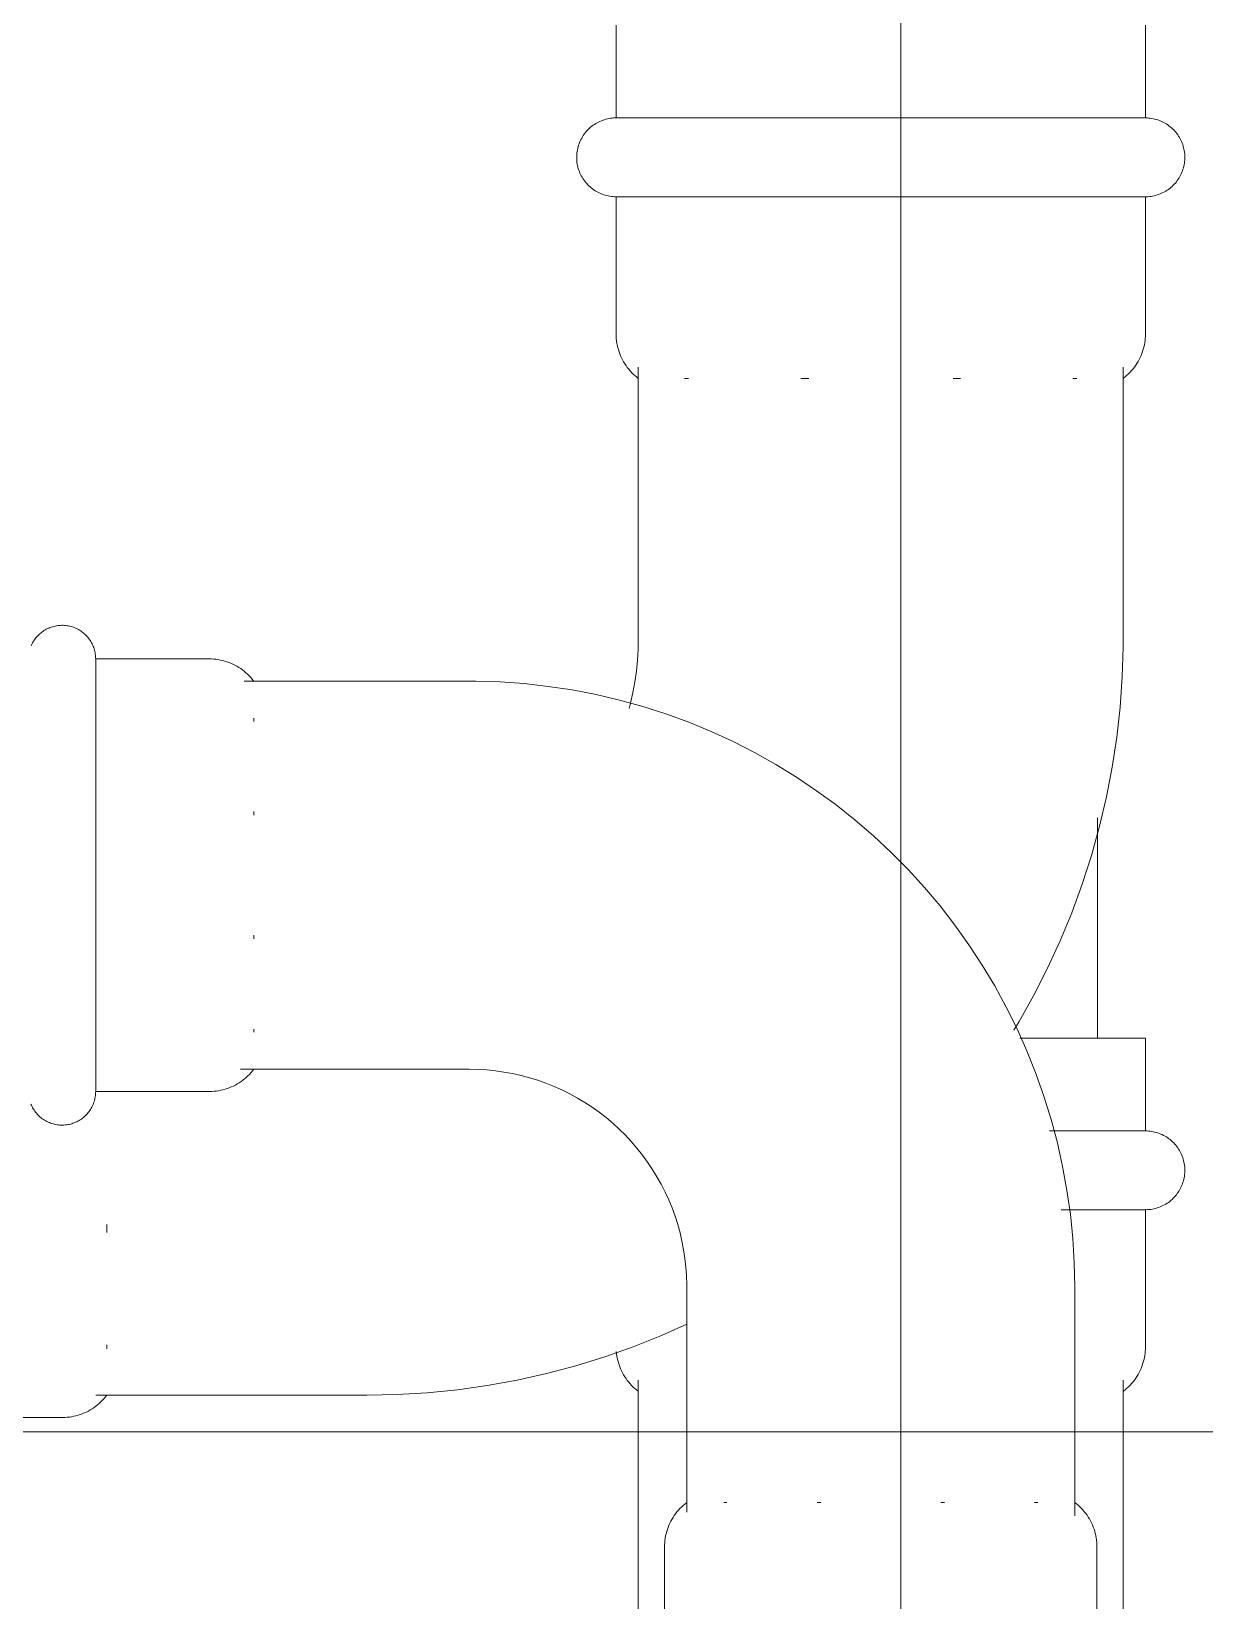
# Model space of a CAD drawing. Header units: inches. Extents: x -3299 to -2222, y -94 to 482.
# Drawn here: x -2360.26 to -2354.51, y 248.18 to 255.87 of the extents above; entities that cross this region are included whole.
import ezdxf

# ---------------------------------------------------------------- set-up
doc = ezdxf.new("R2010")
doc.units = ezdxf.units.IN
doc.header["$MEASUREMENT"] = 0
for name, color, linetype, lineweight in [('P-PIPE', 3, 'Continuous', 9), ('P-PIPE-IDEN', 2, 'Continuous', 9), ('S-GRID', 1, 'Continuous', 9)]:
    doc.layers.add(name, color=color, linetype=linetype, lineweight=lineweight)

# ---------------------------------------------------------------- blocks, each defined once
blk = doc.blocks.new('Victaulic-VicPress316-Elbow 90-45deg Style P568_P571 - Standard-V48-PLG_ ROOF LEVEL')
at = {"layer": 'P-PIPE'}
for p, q in [((-2359.3878, 252.7941), (-2359.9443, 252.7941)), ((-2358.1141, 252.6851), (-2359.2177, 252.6851)), ((-2359.235, 250.7851), (-2358.1141, 250.7851)), ((-2359.9443, 250.6761), (-2359.3878, 250.6761)), ((-2357.0488, 249.7199), (-2357.0488, 248.6163)), ((-2355.1488, 248.599), (-2355.1488, 249.7199)), ((-2356.8521, 248.6641), (-2356.8674, 248.6641)), ((-2356.3924, 248.6641), (-2356.411, 248.6641)), ((-2355.7866, 248.6641), (-2355.8052, 248.6641)), ((-2355.3302, 248.6641), (-2355.3455, 248.6641)), ((-2357.1578, 248.4461), (-2357.1578, 247.8896)), ((-2355.0398, 247.8896), (-2355.0398, 248.4461))]:
    blk.add_line(p, q, dxfattribs=at)
at = {"layer": 'P-PIPE', "flags": 128}
for points in [[(-2360.2603, 252.8582), (-2360.2576, 252.8642), (-2360.2547, 252.8701), (-2360.2516, 252.8759), (-2360.2482, 252.8815), (-2360.2446, 252.887), (-2360.2408, 252.8924), (-2360.2367, 252.8976), (-2360.2325, 252.9026), (-2360.2281, 252.9075), (-2360.2234, 252.9121), (-2360.2186, 252.9166), (-2360.2136, 252.9209), (-2360.2085, 252.925), (-2360.2032, 252.9289), (-2360.1977, 252.9326), (-2360.1921, 252.936), (-2360.1863, 252.9392), (-2360.1805, 252.9422), (-2360.1745, 252.945), (-2360.1684, 252.9475), (-2360.1622, 252.9497), (-2360.156, 252.9517), (-2360.1496, 252.9535), (-2360.1432, 252.955), (-2360.1368, 252.9562), (-2360.1303, 252.9572), (-2360.1237, 252.958), (-2360.1172, 252.9584), (-2360.1106, 252.9586), (-2360.104, 252.9586), (-2360.0974, 252.9582), (-2360.0909, 252.9577), (-2360.0844, 252.9568), (-2360.0779, 252.9557), (-2360.0714, 252.9543), (-2360.0651, 252.9527), (-2360.0588, 252.9508), (-2360.0525, 252.9487), (-2360.0464, 252.9463), (-2360.0404, 252.9437), (-2360.0344, 252.9409), (-2360.0286, 252.9378), (-2360.0229, 252.9344), (-2360.0174, 252.9309), (-2360.012, 252.9271), (-2360.0068, 252.9232), (-2360.0017, 252.919), (-2359.9968, 252.9146), (-2359.9921, 252.91), (-2359.9875, 252.9053), (-2359.9832, 252.9003), (-2359.979, 252.8952), (-2359.9751, 252.8899), (-2359.9714, 252.8845), (-2359.9679, 252.8789), (-2359.9646, 252.8732), (-2359.9615, 252.8674), (-2359.9587, 252.8615), (-2359.9561, 252.8554), (-2359.9538, 252.8492), (-2359.9517, 252.843), (-2359.9499, 252.8367), (-2359.9483, 252.8303), (-2359.947, 252.8238), (-2359.946, 252.8174), (-2359.9452, 252.8108), (-2359.9446, 252.8043), (-2359.9444, 252.7977), (-2359.9443, 252.7941)], [(-2359.9443, 250.6761), (-2359.9443, 250.677), (-2359.9443, 250.6795), (-2359.9443, 250.6838), (-2359.9443, 250.6897), (-2359.9443, 250.6972), (-2359.9443, 250.7065), (-2359.9443, 250.7174), (-2359.9443, 250.7299), (-2359.9443, 250.744), (-2359.9443, 250.7597), (-2359.9443, 250.777), (-2359.9443, 250.7958), (-2359.9443, 250.8161), (-2359.9443, 250.8379), (-2359.9443, 250.8611), (-2359.9443, 250.8857), (-2359.9443, 250.9117), (-2359.9443, 250.939), (-2359.9443, 250.9675), (-2359.9443, 250.9973), (-2359.9443, 251.0283), (-2359.9443, 251.0604), (-2359.9443, 251.0936), (-2359.9443, 251.1278), (-2359.9443, 251.163), (-2359.9443, 251.1991), (-2359.9443, 251.236), (-2359.9443, 251.2738), (-2359.9443, 251.3122), (-2359.9443, 251.3514), (-2359.9443, 251.3912), (-2359.9443, 251.4315), (-2359.9443, 251.4723), (-2359.9443, 251.5136), (-2359.9443, 251.5551), (-2359.9443, 251.597), (-2359.9443, 251.6391), (-2359.9443, 251.6814), (-2359.9443, 251.7237), (-2359.9443, 251.7661), (-2359.9443, 251.8084), (-2359.9443, 251.8506), (-2359.9443, 251.8926), (-2359.9443, 251.9343), (-2359.9443, 251.9757), (-2359.9443, 252.0168), (-2359.9443, 252.0574), (-2359.9443, 252.0975), (-2359.9443, 252.137), (-2359.9443, 252.1758), (-2359.9443, 252.214), (-2359.9443, 252.2514), (-2359.9443, 252.2879), (-2359.9443, 252.3236), (-2359.9443, 252.3584), (-2359.9443, 252.3921), (-2359.9443, 252.4248), (-2359.9443, 252.4564), (-2359.9443, 252.4868), (-2359.9443, 252.516), (-2359.9443, 252.544), (-2359.9443, 252.5707), (-2359.9443, 252.5961), (-2359.9443, 252.62), (-2359.9443, 252.6426), (-2359.9443, 252.6637), (-2359.9443, 252.6833), (-2359.9443, 252.7014), (-2359.9443, 252.718), (-2359.9443, 252.733), (-2359.9443, 252.7463), (-2359.9443, 252.7581), (-2359.9443, 252.7682), (-2359.9443, 252.7767), (-2359.9443, 252.7835), (-2359.9443, 252.7887), (-2359.9443, 252.7921), (-2359.9443, 252.7939), (-2359.9443, 252.7941)], [(-2359.9443, 252.7941), (-2359.9443, 252.7933), (-2359.9443, 252.7908), (-2359.9443, 252.7865), (-2359.9443, 252.7806), (-2359.9443, 252.773), (-2359.9443, 252.7638), (-2359.9443, 252.7529)], [(-2359.3878, 252.7941), (-2359.3769, 252.7939), (-2359.366, 252.7933), (-2359.3552, 252.7922), (-2359.3444, 252.7907), (-2359.3337, 252.7887), (-2359.323, 252.7863), (-2359.3125, 252.7835), (-2359.3021, 252.7803), (-2359.2918, 252.7767), (-2359.2817, 252.7726), (-2359.2717, 252.7682), (-2359.262, 252.7633), (-2359.2524, 252.7581), (-2359.2431, 252.7525), (-2359.234, 252.7465), (-2359.2251, 252.7402), (-2359.2165, 252.7335), (-2359.2081, 252.7265), (-2359.2001, 252.7192), (-2359.1923, 252.7115), (-2359.1849, 252.7035), (-2359.1778, 252.6953), (-2359.171, 252.6867), (-2359.1698, 252.6851)], [(-2355.1488, 249.7199), (-2355.1512, 249.8385), (-2355.1583, 249.9569), (-2355.1701, 250.0749), (-2355.1867, 250.1923), (-2355.2079, 250.309), (-2355.2338, 250.4247), (-2355.2643, 250.5393), (-2355.2993, 250.6527), (-2355.3389, 250.7645), (-2355.3829, 250.8746), (-2355.4313, 250.9829), (-2355.4839, 251.0892), (-2355.5408, 251.1933), (-2355.6017, 251.295), (-2355.6667, 251.3942), (-2355.7357, 251.4907), (-2355.8084, 251.5844), (-2355.8848, 251.6751), (-2355.9647, 251.7627), (-2356.0482, 251.847), (-2356.1349, 251.9279), (-2356.2248, 252.0053), (-2356.3177, 252.079), (-2356.4134, 252.149), (-2356.5119, 252.2151), (-2356.613, 252.2771), (-2356.7165, 252.3351), (-2356.8222, 252.3889), (-2356.9299, 252.4384), (-2357.0396, 252.4836), (-2357.151, 252.5244), (-2357.2639, 252.5606), (-2357.3782, 252.5924), (-2357.4936, 252.6195), (-2357.6101, 252.642), (-2357.7273, 252.6598), (-2357.8452, 252.6729), (-2357.9635, 252.6813), (-2358.0821, 252.685), (-2358.1141, 252.6851)], [(-2359.1698, 250.7851), (-2359.1765, 250.7766), (-2359.1836, 250.7682), (-2359.191, 250.7602), (-2359.1986, 250.7525), (-2359.2066, 250.7451), (-2359.2149, 250.738), (-2359.2235, 250.7313), (-2359.2323, 250.7249), (-2359.2414, 250.7188), (-2359.2507, 250.7132), (-2359.2602, 250.7079), (-2359.27, 250.7029), (-2359.2799, 250.6984), (-2359.29, 250.6943), (-2359.3002, 250.6906), (-2359.3106, 250.6873), (-2359.3211, 250.6844), (-2359.3317, 250.682), (-2359.3424, 250.6799), (-2359.3532, 250.6783), (-2359.3641, 250.6772), (-2359.3749, 250.6764), (-2359.3858, 250.6761), (-2359.3878, 250.6761)], [(-2358.1141, 250.7851), (-2358.0715, 250.7843), (-2358.0289, 250.7817), (-2357.9865, 250.7775), (-2357.9444, 250.7715), (-2357.9024, 250.7639), (-2357.8609, 250.7546), (-2357.8197, 250.7437), (-2357.779, 250.7311), (-2357.7388, 250.7169), (-2357.6992, 250.701), (-2357.6603, 250.6837), (-2357.6222, 250.6648), (-2357.5848, 250.6443), (-2357.5482, 250.6224), (-2357.5126, 250.5991), (-2357.4779, 250.5743), (-2357.4442, 250.5482), (-2357.4117, 250.5207), (-2357.3802, 250.492), (-2357.3499, 250.4621), (-2357.3208, 250.4309), (-2357.293, 250.3986), (-2357.2666, 250.3652), (-2357.2414, 250.3308), (-2357.2177, 250.2954), (-2357.1954, 250.2591), (-2357.1746, 250.222), (-2357.1552, 250.184), (-2357.1374, 250.1453), (-2357.1212, 250.1059), (-2357.1066, 250.0659), (-2357.0935, 250.0253), (-2357.0821, 249.9843), (-2357.0724, 249.9428), (-2357.0643, 249.9009), (-2357.0579, 249.8588), (-2357.0532, 249.8165), (-2357.0502, 249.774), (-2357.0489, 249.7314), (-2357.0488, 249.7199)], [(-2359.9443, 250.7122), (-2359.9443, 250.702), (-2359.9443, 250.6936), (-2359.9443, 250.6867), (-2359.9443, 250.6816), (-2359.9443, 250.6781), (-2359.9443, 250.6764), (-2359.9443, 250.6761)], [(-2359.9443, 250.6761), (-2359.9444, 250.6696), (-2359.9448, 250.663), (-2359.9455, 250.6564), (-2359.9464, 250.6499), (-2359.9476, 250.6435), (-2359.949, 250.637), (-2359.9507, 250.6307), (-2359.9527, 250.6244), (-2359.9549, 250.6182), (-2359.9573, 250.6121), (-2359.96, 250.6061), (-2359.9629, 250.6002), (-2359.9661, 250.5944), (-2359.9694, 250.5888), (-2359.973, 250.5833), (-2359.9769, 250.5779), (-2359.9809, 250.5727), (-2359.9851, 250.5677), (-2359.9896, 250.5628), (-2359.9942, 250.5581), (-2359.999, 250.5536), (-2360.004, 250.5494), (-2360.0092, 250.5453), (-2360.0145, 250.5414), (-2360.0199, 250.5377), (-2360.0255, 250.5343), (-2360.0313, 250.5311), (-2360.0371, 250.5281), (-2360.0431, 250.5253), (-2360.0492, 250.5228), (-2360.0554, 250.5206), (-2360.0617, 250.5185), (-2360.068, 250.5168), (-2360.0744, 250.5153), (-2360.0809, 250.514), (-2360.0874, 250.513), (-2360.0939, 250.5123), (-2360.1005, 250.5119), (-2360.107, 250.5116), (-2360.1136, 250.5117), (-2360.1202, 250.512), (-2360.1267, 250.5126), (-2360.1333, 250.5135), (-2360.1398, 250.5146), (-2360.1462, 250.5159), (-2360.1526, 250.5176), (-2360.1589, 250.5194), (-2360.1651, 250.5216), (-2360.1712, 250.5239), (-2360.1773, 250.5266), (-2360.1832, 250.5294), (-2360.189, 250.5325), (-2360.1947, 250.5358), (-2360.2002, 250.5394), (-2360.2056, 250.5431), (-2360.2109, 250.5471), (-2360.2159, 250.5513), (-2360.2208, 250.5557), (-2360.2256, 250.5603), (-2360.2301, 250.565), (-2360.2345, 250.57), (-2360.2386, 250.5751), (-2360.2425, 250.5803), (-2360.2463, 250.5858), (-2360.2498, 250.5913), (-2360.2531, 250.597), (-2360.2561, 250.6029), (-2360.2589, 250.6088), (-2360.2615, 250.6149)], [(-2357.1578, 248.4461), (-2357.1576, 248.457), (-2357.1569, 248.4679), (-2357.1559, 248.4788), (-2357.1543, 248.4896), (-2357.1524, 248.5003), (-2357.15, 248.5109), (-2357.1472, 248.5214), (-2357.144, 248.5319), (-2357.1403, 248.5421), (-2357.1363, 248.5523), (-2357.1319, 248.5622), (-2357.127, 248.572), (-2357.1218, 248.5815), (-2357.1162, 248.5909), (-2357.1102, 248.6), (-2357.1039, 248.6089), (-2357.0972, 248.6175), (-2357.0902, 248.6258), (-2357.0828, 248.6339), (-2357.0752, 248.6416), (-2357.0672, 248.6491), (-2357.0589, 248.6562), (-2357.0504, 248.6629), (-2357.0488, 248.6641)], [(-2355.1488, 248.6641), (-2355.1402, 248.6574), (-2355.1319, 248.6504), (-2355.1239, 248.643), (-2355.1162, 248.6353), (-2355.1088, 248.6273), (-2355.1017, 248.619), (-2355.0949, 248.6105), (-2355.0885, 248.6016), (-2355.0825, 248.5926), (-2355.0768, 248.5833), (-2355.0715, 248.5737), (-2355.0666, 248.564), (-2355.0621, 248.5541), (-2355.058, 248.544), (-2355.0543, 248.5337), (-2355.051, 248.5234), (-2355.0481, 248.5128), (-2355.0456, 248.5022), (-2355.0436, 248.4915), (-2355.042, 248.4807), (-2355.0409, 248.4699), (-2355.0401, 248.459), (-2355.0398, 248.4481), (-2355.0398, 248.4461)]]:
    blk.add_lwpolyline(points, dxfattribs=at)
at = {"layer": 'P-PIPE'}
for centre, major_axis, start_param, end_param in [((-2359.9443, 251.7351), (0, 1.059), 3.141593, 6.283185), ((-2359.1698, 251.7351), (0, 0.95), 5.628017, 5.654867), ((-2359.1698, 251.7351), (0, 0.95), 5.026548, 5.047282), ((-2359.1698, 251.7351), (0, 0.95), 4.377496, 4.39823), ((-2359.1698, 251.7351), (0, 0.95), 3.769911, 3.796761)]:
    blk.add_ellipse(centre, major_axis=major_axis, ratio=0.000023, start_param=start_param, end_param=end_param, dxfattribs=at)
blk = doc.blocks.new('Victaulic-VicPress316-Elbow 90-45deg Style P568_P571 - Standard-V51-PLG_ ROOF LEVEL')
at = {"layer": 'P-PIPE'}
for p, q in [((-2354.8023, 250.4833), (-2354.8023, 250.9373)), ((-2354.8023, 249.4263), (-2354.8023, 250.0973)), ((-2357.2863, 249.2627), (-2357.2863, 247.9346)), ((-2354.9113, 247.9346), (-2354.9113, 249.2627))]:
    blk.add_line(p, q, dxfattribs=at)
at = {"layer": 'P-PIPE', "flags": 128}
for points in [[(-2354.8023, 250.4833), (-2354.8034, 250.4833), (-2354.8065, 250.4833), (-2354.8116, 250.4833), (-2354.8189, 250.4833), (-2354.8282, 250.4833), (-2354.8395, 250.4833), (-2354.8528, 250.4833), (-2354.8681, 250.4833), (-2354.8854, 250.4833), (-2354.9047, 250.4833), (-2354.9258, 250.4833), (-2354.9488, 250.4833), (-2354.9737, 250.4833), (-2355.0003, 250.4833), (-2355.0288, 250.4833), (-2355.0589, 250.4833), (-2355.0907, 250.4833), (-2355.1241, 250.4833), (-2355.1591, 250.4833), (-2355.1955, 250.4833), (-2355.2334, 250.4833), (-2355.2727, 250.4833)], [(-2354.8464, 250.4833), (-2354.834, 250.4833), (-2354.8236, 250.4833), (-2354.8153, 250.4833), (-2354.809, 250.4833), (-2354.8048, 250.4833), (-2354.8026, 250.4833), (-2354.8023, 250.4833)], [(-2354.8023, 250.4833), (-2354.7946, 250.4831), (-2354.7869, 250.4827), (-2354.7792, 250.4819), (-2354.7716, 250.4808), (-2354.764, 250.4795), (-2354.7564, 250.4778), (-2354.749, 250.4758), (-2354.7416, 250.4735), (-2354.7343, 250.4709), (-2354.7272, 250.4681), (-2354.7201, 250.4649), (-2354.7132, 250.4615), (-2354.7064, 250.4578), (-2354.6998, 250.4538), (-2354.6933, 250.4496), (-2354.6871, 250.4451), (-2354.681, 250.4404), (-2354.6751, 250.4354), (-2354.6694, 250.4302), (-2354.6639, 250.4248), (-2354.6586, 250.4191), (-2354.6536, 250.4133), (-2354.6488, 250.4072), (-2354.6442, 250.401), (-2354.6399, 250.3946), (-2354.6359, 250.388), (-2354.6321, 250.3813), (-2354.6286, 250.3744), (-2354.6254, 250.3674), (-2354.6224, 250.3602), (-2354.6198, 250.353), (-2354.6174, 250.3456), (-2354.6154, 250.3382), (-2354.6136, 250.3307), (-2354.6121, 250.3231), (-2354.611, 250.3155), (-2354.6101, 250.3078), (-2354.6096, 250.3001), (-2354.6093, 250.2924), (-2354.6094, 250.2847), (-2354.6098, 250.277), (-2354.6105, 250.2693), (-2354.6115, 250.2616), (-2354.6128, 250.254), (-2354.6144, 250.2465), (-2354.6163, 250.239), (-2354.6185, 250.2316), (-2354.621, 250.2243), (-2354.6237, 250.2171), (-2354.6268, 250.21), (-2354.6302, 250.203), (-2354.6338, 250.1962), (-2354.6377, 250.1896), (-2354.6419, 250.1831), (-2354.6463, 250.1767), (-2354.6509, 250.1706), (-2354.6559, 250.1646), (-2354.661, 250.1589), (-2354.6664, 250.1533), (-2354.672, 250.148), (-2354.6777, 250.1429), (-2354.6837, 250.138), (-2354.6899, 250.1334), (-2354.6963, 250.129), (-2354.7028, 250.1249), (-2354.7095, 250.1211), (-2354.7164, 250.1175), (-2354.7233, 250.1142), (-2354.7304, 250.1112), (-2354.7377, 250.1085), (-2354.745, 250.106), (-2354.7524, 250.1039), (-2354.7599, 250.102), (-2354.7675, 250.1005), (-2354.7751, 250.0992), (-2354.7827, 250.0983), (-2354.7904, 250.0977), (-2354.7981, 250.0973), (-2354.8023, 250.0973)], [(-2355.2158, 250.0973), (-2355.1786, 250.0973), (-2355.1428, 250.0973), (-2355.1085, 250.0973), (-2355.0759, 250.0973), (-2355.0448, 250.0973), (-2355.0155, 250.0973), (-2354.9879, 250.0973), (-2354.962, 250.0973), (-2354.938, 250.0973), (-2354.9158, 250.0973), (-2354.8956, 250.0973), (-2354.8772, 250.0973), (-2354.8608, 250.0973), (-2354.8464, 250.0973), (-2354.834, 250.0973), (-2354.8236, 250.0973), (-2354.8153, 250.0973), (-2354.809, 250.0973), (-2354.8048, 250.0973), (-2354.8026, 250.0973), (-2354.8023, 250.0973)], [(-2354.8023, 250.0973), (-2354.8034, 250.0973), (-2354.8065, 250.0973), (-2354.8116, 250.0973), (-2354.8189, 250.0973), (-2354.8282, 250.0973), (-2354.8395, 250.0973)], [(-2357.2863, 249.2083), (-2357.2949, 249.215), (-2357.3032, 249.2221), (-2357.3112, 249.2294), (-2357.319, 249.2371), (-2357.3264, 249.2451), (-2357.3334, 249.2534), (-2357.3402, 249.262), (-2357.3466, 249.2708), (-2357.3526, 249.2799), (-2357.3583, 249.2892), (-2357.3636, 249.2987), (-2357.3685, 249.3084), (-2357.373, 249.3184), (-2357.3771, 249.3284), (-2357.3808, 249.3387), (-2357.3841, 249.3491), (-2357.387, 249.3596), (-2357.3895, 249.3702), (-2357.3915, 249.3809), (-2357.3931, 249.3917), (-2357.3943, 249.4025)], [(-2354.8023, 249.4263), (-2354.8025, 249.4154), (-2354.8032, 249.4045), (-2354.8043, 249.3937), (-2354.8058, 249.3829), (-2354.8077, 249.3722), (-2354.8101, 249.3615), (-2354.8129, 249.351), (-2354.8161, 249.3406), (-2354.8198, 249.3303), (-2354.8238, 249.3202), (-2354.8283, 249.3102), (-2354.8331, 249.3005), (-2354.8383, 249.2909), (-2354.8439, 249.2816), (-2354.8499, 249.2724), (-2354.8562, 249.2636), (-2354.8629, 249.255), (-2354.8699, 249.2466), (-2354.8773, 249.2386), (-2354.885, 249.2308), (-2354.8929, 249.2234), (-2354.9012, 249.2163), (-2354.9097, 249.2095), (-2354.9113, 249.2083)]]:
    blk.add_lwpolyline(points, dxfattribs=at)
at = {"layer": 'P-PIPE'}
for centre, major_axis, start_param, end_param in [((-2356.0988, 250.9373), (1.2965, 0), 5.26509, 6.283185), ((-2356.0988, 250.4833), (1.2965, 0), 5.427379, 6.283185), ((-2356.0988, 250.0973), (-1.2965, 0), 2.351838, 3.141593)]:
    blk.add_ellipse(centre, major_axis=major_axis, ratio=0.000001, start_param=start_param, end_param=end_param, dxfattribs=at)
blk = doc.blocks.new('Victaulic-VicPress316-Elbow 90-45deg Style P568_P571 - Standard-V60-PLG_ ROOF LEVEL')
at = {"layer": 'P-PIPE'}
for p, q in [((-2357.3953, 255.8967), (-2357.3953, 255.4427)), ((-2354.8023, 255.4427), (-2354.8023, 255.8967)), ((-2357.3953, 255.0567), (-2357.3953, 254.3857)), ((-2354.8023, 254.3857), (-2354.8023, 255.0567)), ((-2357.2863, 254.2221), (-2357.2863, 252.894)), ((-2354.9113, 252.894), (-2354.9113, 254.2221)), ((-2359.8898, 249.9859), (-2359.8898, 250.0244)), ((-2359.8898, 249.416), (-2359.8898, 249.4354)), ((-2359.9442, 249.1892), (-2358.6161, 249.1892)), ((-2360.7788, 249.0802), (-2360.1078, 249.0802))]:
    blk.add_line(p, q, dxfattribs=at)
at = {"layer": 'P-PIPE', "flags": 128}
for points in [[(-2357.3953, 255.0567), (-2357.403, 255.0569), (-2357.4107, 255.0573), (-2357.4184, 255.0581), (-2357.4261, 255.0592), (-2357.4337, 255.0606), (-2357.4412, 255.0623), (-2357.4487, 255.0642), (-2357.456, 255.0665), (-2357.4633, 255.0691), (-2357.4705, 255.072), (-2357.4775, 255.0751), (-2357.4844, 255.0785), (-2357.4912, 255.0822), (-2357.4978, 255.0862), (-2357.5043, 255.0904), (-2357.5106, 255.0949), (-2357.5167, 255.0996), (-2357.5226, 255.1046), (-2357.5283, 255.1098), (-2357.5338, 255.1153), (-2357.539, 255.1209), (-2357.5441, 255.1267), (-2357.5489, 255.1328), (-2357.5534, 255.139), (-2357.5577, 255.1454), (-2357.5618, 255.152), (-2357.5655, 255.1588), (-2357.569, 255.1656), (-2357.5723, 255.1726), (-2357.5752, 255.1798), (-2357.5779, 255.187), (-2357.5802, 255.1944), (-2357.5823, 255.2018), (-2357.584, 255.2093), (-2357.5855, 255.2169), (-2357.5867, 255.2245), (-2357.5875, 255.2322), (-2357.5881, 255.2399), (-2357.5883, 255.2476), (-2357.5882, 255.2554), (-2357.5879, 255.2631), (-2357.5872, 255.2708), (-2357.5862, 255.2784), (-2357.5849, 255.286), (-2357.5833, 255.2936), (-2357.5814, 255.3011), (-2357.5792, 255.3085), (-2357.5767, 255.3158), (-2357.5739, 255.323), (-2357.5708, 255.33), (-2357.5675, 255.337), (-2357.5638, 255.3438), (-2357.5599, 255.3505), (-2357.5558, 255.357), (-2357.5514, 255.3633), (-2357.5467, 255.3694), (-2357.5418, 255.3754), (-2357.5366, 255.3812), (-2357.5313, 255.3867), (-2357.5257, 255.392), (-2357.5199, 255.3971), (-2357.5139, 255.402), (-2357.5077, 255.4066), (-2357.5013, 255.411), (-2357.4948, 255.4151), (-2357.4881, 255.4189), (-2357.4813, 255.4225), (-2357.4743, 255.4258), (-2357.4672, 255.4288), (-2357.46, 255.4316), (-2357.4526, 255.434), (-2357.4452, 255.4362), (-2357.4377, 255.438), (-2357.4302, 255.4395), (-2357.4226, 255.4408), (-2357.4149, 255.4417), (-2357.4072, 255.4424), (-2357.3995, 255.4427), (-2357.3953, 255.4427)], [(-2354.8023, 255.4427), (-2354.8034, 255.4427), (-2354.8065, 255.4427), (-2354.8116, 255.4427), (-2354.8189, 255.4427), (-2354.8282, 255.4427), (-2354.8395, 255.4427), (-2354.8528, 255.4427), (-2354.8681, 255.4427), (-2354.8854, 255.4427), (-2354.9047, 255.4427), (-2354.9258, 255.4427), (-2354.9488, 255.4427), (-2354.9737, 255.4427), (-2355.0003, 255.4427), (-2355.0288, 255.4427), (-2355.0589, 255.4427), (-2355.0907, 255.4427), (-2355.1241, 255.4427), (-2355.1591, 255.4427), (-2355.1955, 255.4427), (-2355.2334, 255.4427), (-2355.2727, 255.4427), (-2355.3134, 255.4427), (-2355.3552, 255.4427), (-2355.3983, 255.4427), (-2355.4425, 255.4427), (-2355.4877, 255.4427), (-2355.534, 255.4427), (-2355.5811, 255.4427), (-2355.629, 255.4427), (-2355.6777, 255.4427), (-2355.7271, 255.4427), (-2355.7771, 255.4427), (-2355.8275, 255.4427), (-2355.8785, 255.4427), (-2355.9297, 255.4427), (-2355.9813, 255.4427), (-2356.033, 255.4427), (-2356.0848, 255.4427), (-2356.1367, 255.4427), (-2356.1885, 255.4427), (-2356.2401, 255.4427), (-2356.2915, 255.4427), (-2356.3427, 255.4427), (-2356.3934, 255.4427), (-2356.4436, 255.4427), (-2356.4933, 255.4427), (-2356.5424, 255.4427), (-2356.5908, 255.4427), (-2356.6383, 255.4427), (-2356.6851, 255.4427), (-2356.7308, 255.4427), (-2356.7756, 255.4427), (-2356.8193, 255.4427), (-2356.8618, 255.4427), (-2356.9031, 255.4427), (-2356.9431, 255.4427), (-2356.9818, 255.4427), (-2357.0191, 255.4427), (-2357.0548, 255.4427), (-2357.0891, 255.4427), (-2357.1218, 255.4427), (-2357.1528, 255.4427), (-2357.1822, 255.4427), (-2357.2098, 255.4427), (-2357.2356, 255.4427), (-2357.2596, 255.4427), (-2357.2818, 255.4427), (-2357.3021, 255.4427), (-2357.3204, 255.4427), (-2357.3368, 255.4427), (-2357.3512, 255.4427), (-2357.3636, 255.4427), (-2357.374, 255.4427), (-2357.3823, 255.4427), (-2357.3886, 255.4427), (-2357.3929, 255.4427), (-2357.395, 255.4427), (-2357.3953, 255.4427)], [(-2357.3953, 255.4427), (-2357.3943, 255.4427), (-2357.3912, 255.4427), (-2357.386, 255.4427), (-2357.3788, 255.4427), (-2357.3695, 255.4427), (-2357.3582, 255.4427)], [(-2354.8464, 255.4427), (-2354.834, 255.4427), (-2354.8236, 255.4427), (-2354.8153, 255.4427), (-2354.809, 255.4427), (-2354.8048, 255.4427), (-2354.8026, 255.4427), (-2354.8023, 255.4427)], [(-2354.8023, 255.4427), (-2354.7946, 255.4426), (-2354.7869, 255.4421), (-2354.7792, 255.4413), (-2354.7716, 255.4403), (-2354.764, 255.4389), (-2354.7564, 255.4372), (-2354.749, 255.4352), (-2354.7416, 255.4329), (-2354.7343, 255.4303), (-2354.7272, 255.4275), (-2354.7201, 255.4243), (-2354.7132, 255.4209), (-2354.7064, 255.4172), (-2354.6998, 255.4132), (-2354.6933, 255.409), (-2354.6871, 255.4045), (-2354.681, 255.3998), (-2354.6751, 255.3948), (-2354.6694, 255.3896), (-2354.6639, 255.3842), (-2354.6586, 255.3785), (-2354.6536, 255.3727), (-2354.6488, 255.3666), (-2354.6442, 255.3604), (-2354.6399, 255.354), (-2354.6359, 255.3474), (-2354.6321, 255.3407), (-2354.6286, 255.3338), (-2354.6254, 255.3268), (-2354.6224, 255.3197), (-2354.6198, 255.3124), (-2354.6174, 255.3051), (-2354.6154, 255.2976), (-2354.6136, 255.2901), (-2354.6121, 255.2825), (-2354.611, 255.2749), (-2354.6101, 255.2672), (-2354.6096, 255.2595), (-2354.6093, 255.2518), (-2354.6094, 255.2441), (-2354.6098, 255.2364), (-2354.6105, 255.2287), (-2354.6115, 255.221), (-2354.6128, 255.2134), (-2354.6144, 255.2059), (-2354.6163, 255.1984), (-2354.6185, 255.191), (-2354.621, 255.1837), (-2354.6237, 255.1765), (-2354.6268, 255.1694), (-2354.6302, 255.1625), (-2354.6338, 255.1556), (-2354.6377, 255.149), (-2354.6419, 255.1425), (-2354.6463, 255.1361), (-2354.6509, 255.13), (-2354.6559, 255.124), (-2354.661, 255.1183), (-2354.6664, 255.1127), (-2354.672, 255.1074), (-2354.6777, 255.1023), (-2354.6837, 255.0974), (-2354.6899, 255.0928), (-2354.6963, 255.0885), (-2354.7028, 255.0843), (-2354.7095, 255.0805), (-2354.7164, 255.0769), (-2354.7233, 255.0736), (-2354.7304, 255.0706), (-2354.7377, 255.0679), (-2354.745, 255.0654), (-2354.7524, 255.0633), (-2354.7599, 255.0614), (-2354.7675, 255.0599), (-2354.7751, 255.0587), (-2354.7827, 255.0577), (-2354.7904, 255.0571), (-2354.7981, 255.0568), (-2354.8023, 255.0567)], [(-2357.3953, 255.0567), (-2357.3943, 255.0567), (-2357.3912, 255.0567), (-2357.386, 255.0567), (-2357.3788, 255.0567), (-2357.3695, 255.0567), (-2357.3582, 255.0567), (-2357.3448, 255.0567), (-2357.3295, 255.0567), (-2357.3122, 255.0567), (-2357.293, 255.0567), (-2357.2718, 255.0567), (-2357.2488, 255.0567), (-2357.2239, 255.0567), (-2357.1973, 255.0567), (-2357.1689, 255.0567), (-2357.1387, 255.0567), (-2357.1069, 255.0567), (-2357.0735, 255.0567), (-2357.0386, 255.0567), (-2357.0021, 255.0567), (-2356.9642, 255.0567), (-2356.9249, 255.0567), (-2356.8843, 255.0567), (-2356.8424, 255.0567), (-2356.7993, 255.0567), (-2356.7551, 255.0567), (-2356.7099, 255.0567), (-2356.6637, 255.0567), (-2356.6166, 255.0567), (-2356.5686, 255.0567), (-2356.5199, 255.0567), (-2356.4705, 255.0567), (-2356.4206, 255.0567), (-2356.3701, 255.0567), (-2356.3192, 255.0567), (-2356.2679, 255.0567), (-2356.2164, 255.0567), (-2356.1646, 255.0567), (-2356.1128, 255.0567), (-2356.061, 255.0567), (-2356.0092, 255.0567), (-2355.9575, 255.0567), (-2355.9061, 255.0567), (-2355.855, 255.0567), (-2355.8042, 255.0567), (-2355.754, 255.0567), (-2355.7043, 255.0567), (-2355.6552, 255.0567), (-2355.6069, 255.0567), (-2355.5593, 255.0567), (-2355.5126, 255.0567), (-2355.4668, 255.0567), (-2355.422, 255.0567), (-2355.3784, 255.0567), (-2355.3358, 255.0567), (-2355.2945, 255.0567), (-2355.2545, 255.0567), (-2355.2158, 255.0567), (-2355.1786, 255.0567), (-2355.1428, 255.0567), (-2355.1085, 255.0567), (-2355.0759, 255.0567), (-2355.0448, 255.0567), (-2355.0155, 255.0567), (-2354.9879, 255.0567), (-2354.962, 255.0567), (-2354.938, 255.0567), (-2354.9158, 255.0567), (-2354.8956, 255.0567), (-2354.8772, 255.0567), (-2354.8608, 255.0567), (-2354.8464, 255.0567), (-2354.834, 255.0567), (-2354.8236, 255.0567), (-2354.8153, 255.0567), (-2354.809, 255.0567), (-2354.8048, 255.0567), (-2354.8026, 255.0567), (-2354.8023, 255.0567)], [(-2357.3512, 255.0567), (-2357.3636, 255.0567), (-2357.374, 255.0567), (-2357.3823, 255.0567), (-2357.3886, 255.0567), (-2357.3929, 255.0567), (-2357.395, 255.0567), (-2357.3953, 255.0567)], [(-2354.8023, 255.0567), (-2354.8034, 255.0567), (-2354.8065, 255.0567), (-2354.8116, 255.0567), (-2354.8189, 255.0567), (-2354.8282, 255.0567), (-2354.8395, 255.0567)], [(-2357.2863, 254.1677), (-2357.2949, 254.1744), (-2357.3032, 254.1815), (-2357.3112, 254.1889), (-2357.319, 254.1966), (-2357.3264, 254.2045), (-2357.3334, 254.2128), (-2357.3402, 254.2214), (-2357.3466, 254.2302), (-2357.3526, 254.2393), (-2357.3583, 254.2486), (-2357.3636, 254.2581), (-2357.3685, 254.2679), (-2357.373, 254.2778), (-2357.3771, 254.2879), (-2357.3808, 254.2981), (-2357.3841, 254.3085), (-2357.387, 254.319), (-2357.3895, 254.3296), (-2357.3915, 254.3403), (-2357.3931, 254.3511), (-2357.3943, 254.362), (-2357.395, 254.3728), (-2357.3953, 254.3837), (-2357.3953, 254.3857)], [(-2354.8023, 254.3857), (-2354.8025, 254.3748), (-2354.8032, 254.3639), (-2354.8043, 254.3531), (-2354.8058, 254.3423), (-2354.8077, 254.3316), (-2354.8101, 254.3209), (-2354.8129, 254.3104), (-2354.8161, 254.3), (-2354.8198, 254.2897), (-2354.8238, 254.2796), (-2354.8283, 254.2697), (-2354.8331, 254.2599), (-2354.8383, 254.2503), (-2354.8439, 254.241), (-2354.8499, 254.2319), (-2354.8562, 254.223), (-2354.8629, 254.2144), (-2354.8699, 254.206), (-2354.8773, 254.198), (-2354.885, 254.1902), (-2354.8929, 254.1828), (-2354.9012, 254.1757), (-2354.9097, 254.1689), (-2354.9113, 254.1677)], [(-2357.2863, 252.894), (-2357.2874, 252.8408), (-2357.2906, 252.7877), (-2357.2959, 252.7348), (-2357.3033, 252.6822), (-2357.3128, 252.6298), (-2357.3244, 252.5779), (-2357.3314, 252.5518)], [(-2355.4473, 250.9758), (-2355.4211, 251.0186), (-2355.3486, 251.1478), (-2355.2814, 251.2799), (-2355.2195, 251.4145), (-2355.1631, 251.5516), (-2355.1122, 251.6907), (-2355.0669, 251.8318), (-2355.0272, 251.9746), (-2354.9933, 252.1188), (-2354.9652, 252.2643), (-2354.943, 252.4108), (-2354.9266, 252.5581), (-2354.9161, 252.7059), (-2354.9115, 252.854), (-2354.9113, 252.894)], [(-2358.6161, 249.1892), (-2358.468, 249.1922), (-2358.32, 249.2011), (-2358.1726, 249.2159), (-2358.0259, 249.2365), (-2357.8801, 249.2631), (-2357.7355, 249.2954), (-2357.5923, 249.3335), (-2357.4507, 249.3773), (-2357.311, 249.4267), (-2357.1734, 249.4817), (-2357.0488, 249.5373)], [(-2359.8898, 249.1892), (-2359.8965, 249.1806), (-2359.9036, 249.1723), (-2359.911, 249.1643), (-2359.9186, 249.1566), (-2359.9266, 249.1492), (-2359.9349, 249.1421), (-2359.9435, 249.1353), (-2359.9523, 249.1289), (-2359.9614, 249.1229), (-2359.9707, 249.1172), (-2359.9802, 249.1119), (-2359.99, 249.107), (-2359.9999, 249.1025), (-2360.01, 249.0984), (-2360.0202, 249.0947), (-2360.0306, 249.0914), (-2360.0411, 249.0885), (-2360.0517, 249.0861), (-2360.0624, 249.084), (-2360.0732, 249.0824), (-2360.0841, 249.0813), (-2360.0949, 249.0805), (-2360.1058, 249.0802), (-2360.1078, 249.0802)]]:
    blk.add_lwpolyline(points, dxfattribs=at)
at = {"layer": 'P-PIPE'}
for centre, major_axis, start_param, end_param in [((-2356.0988, 255.4427), (-1.2965, 0), 0.000001, 3.141593), ((-2356.0988, 255.0567), (1.2965, 0), 3.141593, 6.283185), ((-2356.0988, 254.1677), (1.1875, 0), 3.769911, 3.797162), ((-2356.0988, 254.1677), (1.1875, 0), 4.377008, 4.411176), ((-2356.0988, 254.1677), (-1.1875, 0), 1.873746, 1.906178), ((-2356.0988, 254.1677), (-1.1875, 0), 2.486023, 2.513274)]:
    blk.add_ellipse(centre, major_axis=major_axis, ratio=0.000001, start_param=start_param, end_param=end_param, dxfattribs=at)

msp = doc.modelspace()

# ---------------------------------------------------------------- linework, layer by layer
at = {"layer": 'P-PIPE'}
msp.add_line((-2355.0368, 250.9373), (-2355.0368, 252.0159), dxfattribs=at)
at = {"layer": 'P-PIPE-IDEN'}
msp.add_line((-2384.8698, 249.0098), (-2301.3585, 249.0098), dxfattribs=at)
at = {"layer": 'S-GRID'}
msp.add_line((-2356, 469.6866), (-2356, -82.2062), dxfattribs=at)

# ---------------------------------------------------------------- block references
at = {"layer": 'P-PIPE'}
for name in ['Victaulic-VicPress316-Elbow 90-45deg Style P568_P571 - Standard-V60-PLG_ ROOF LEVEL', 'Victaulic-VicPress316-Elbow 90-45deg Style P568_P571 - Standard-V48-PLG_ ROOF LEVEL', 'Victaulic-VicPress316-Elbow 90-45deg Style P568_P571 - Standard-V51-PLG_ ROOF LEVEL']:
    msp.add_blockref(name, (0, 0), dxfattribs=at)

doc.saveas('drawing.dxf')
